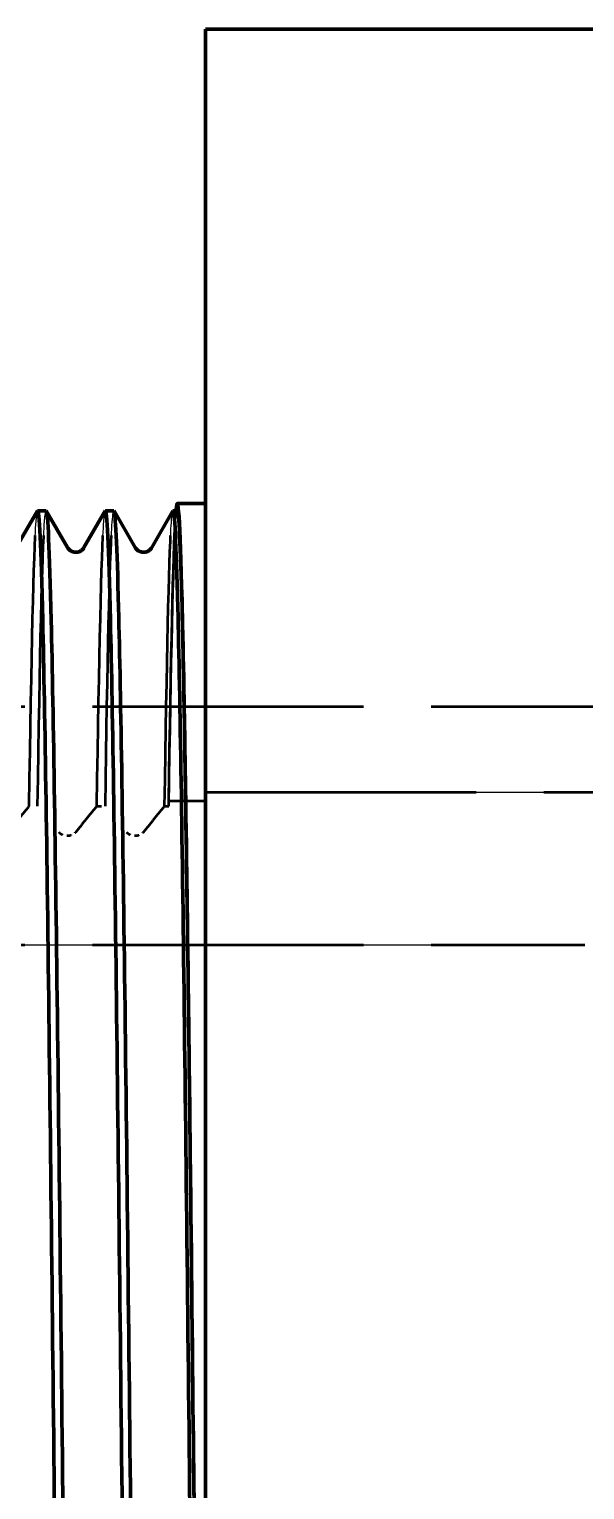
# Model space of a CAD drawing. Header units: millimetres. Extents: x -65 to 65, y -40 to 40.
# Drawn here: x -43.91 to -31.6, y 0.66 to 33 of the extents above; entities that cross this region are included whole.
import ezdxf

# ---------------------------------------------------------------- set-up
doc = ezdxf.new("R2010")
doc.units = ezdxf.units.MM
doc.linetypes.add('Dashed', pattern=[5.7, 4.56, -1.14])
doc.layers.add('Hidden (ISO)', color=7, linetype='Dashed', lineweight=50)
doc.layers.add('Visible (ISO)', color=7, linetype='Continuous', lineweight=70)

# ---------------------------------------------------------------- blocks, each defined once
blk = doc.blocks.new('Ball Screw Nut Assembly_Sheet_VIEW6')
at = {"layer": ''}
for p, q in [((-43.527, 22.334), (-43.058, 21.522)), ((-42.027, 22.334), (-41.558, 21.522)), ((-40.719, 22.338), (-40.625, 22.338))]:
    blk.add_line(p, q, dxfattribs=at)
at = {"layer": '', "ltscale": 1.31579}
for p, q in [((-40, 15.91), (-40.813, 15.91)), ((-40, 16.103), (-24.745, 16.103)), ((-65, 12.728), (-31.595, 12.728))]:
    blk.add_line(p, q, dxfattribs=at)
at = {"layer": ''}
for points, knots in [([(-40.654, 22.337), (-40.609, 22.836), (-40.564, 22.145), (-40.52, 20.353), (-40.471, 18.386), (-40.422, 15.1), (-40.373, 11.086), (-40.324, 7.085), (-40.275, 2.379), (-40.227, -2.196), (-40.178, -6.78), (-40.129, -11.21), (-40.08, -14.697), (-40.053, -16.602), (-40.027, -18.228), (-40, -19.486)], [3.54498, 3.54498, 3.54498, 3.54498, 4.105643, 4.105643, 4.105643, 4.720809, 4.720809, 4.720809, 5.333753, 5.333753, 5.333753, 5.94782, 5.94782, 5.94782, 6.283185, 6.283185, 6.283185, 6.283185]), ([(-40.625, 22.332), (-40.59, 22.327), (-40.555, 21.596), (-40.519, 20.185), (-40.47, 18.219), (-40.421, 14.941), (-40.372, 10.941), (-40.331, 7.618), (-40.291, 3.81), (-40.25, 0)], [102.101761, 102.101761, 102.101761, 102.101761, 102.544433, 102.544433, 102.544433, 103.160705, 103.160705, 103.160705, 103.672558, 103.672558, 103.672558, 103.672558]), ([(-43.058, 21.522), (-43.052, 21.511), (-43.042, 21.496), (-43.011, 21.466), (-42.994, 21.452), (-42.96, 21.435), (-42.945, 21.429), (-42.897, 21.416), (-42.861, 21.415), (-42.799, 21.429), (-42.773, 21.442), (-42.732, 21.47), (-42.719, 21.485), (-42.701, 21.507), (-42.696, 21.515), (-42.692, 21.522)], [0, 0, 0, 0, 0.01897742, 0.01897742, 0.03148174, 0.03148174, 0.03925152, 0.03925152, 0.05445273, 0.05445273, 0.06857096, 0.06857096, 0.08319733, 0.08319733, 0.09491646, 0.09491646, 0.09491646, 0.09491646]), ([(-41.558, 21.522), (-41.552, 21.511), (-41.542, 21.496), (-41.511, 21.466), (-41.494, 21.452), (-41.46, 21.435), (-41.445, 21.429), (-41.397, 21.416), (-41.361, 21.415), (-41.299, 21.429), (-41.273, 21.442), (-41.232, 21.47), (-41.219, 21.485), (-41.201, 21.507), (-41.196, 21.515), (-41.192, 21.522)], [0, 0, 0, 0, 0.01897742, 0.01897742, 0.03148174, 0.03148174, 0.03925152, 0.03925152, 0.05445273, 0.05445273, 0.06857096, 0.06857096, 0.08319733, 0.08319733, 0.09491646, 0.09491646, 0.09491646, 0.09491646])]:
    blk.add_open_spline(points, degree=3, knots=knots, dxfattribs=at)
at = {"layer": '', "ltscale": 1.31579}
for points, knots in [([(-43.906, 15.795), (-43.855, 19.162), (-43.804, 21.408), (-43.754, 22.1), (-43.743, 22.238), (-43.733, 22.314), (-43.723, 22.33)], [88.7499925, 88.7499925, 88.7499925, 88.7499925, 89.3894461, 89.3894461, 89.3894461, 89.5168821, 89.5168821, 89.5168821, 89.5168821]), ([(-43.719, 15.795), (-43.668, 19.162), (-43.617, 21.408), (-43.566, 22.1), (-43.554, 22.258), (-43.543, 22.335), (-43.531, 22.333)], [95.0331778, 95.0331778, 95.0331778, 95.0331778, 95.6726314, 95.6726314, 95.6726314, 95.8185759, 95.8185759, 95.8185759, 95.8185759]), ([(-42.406, 15.795), (-42.355, 19.162), (-42.304, 21.408), (-42.254, 22.1), (-42.243, 22.238), (-42.233, 22.314), (-42.223, 22.33)], [95.0331778, 95.0331778, 95.0331778, 95.0331778, 95.6726314, 95.6726314, 95.6726314, 95.8000674, 95.8000674, 95.8000674, 95.8000674]), ([(-42.219, 15.795), (-42.17, 19.03), (-42.121, 21.234), (-42.072, 22.012), (-42.058, 22.229), (-42.045, 22.335), (-42.031, 22.332)], [101.3163631, 101.3163631, 101.3163631, 101.3163631, 101.9308566, 101.9308566, 101.9308566, 102.1017612, 102.1017612, 102.1017612, 102.1017612]), ([(-40.906, 15.795), (-40.857, 19.03), (-40.808, 21.234), (-40.76, 22.012), (-40.747, 22.205), (-40.735, 22.31), (-40.723, 22.329)], [101.3163631, 101.3163631, 101.3163631, 101.3163631, 101.9308566, 101.9308566, 101.9308566, 102.0832527, 102.0832527, 102.0832527, 102.0832527]), ([(-40.813, 15.91), (-40.764, 19.163), (-40.715, 21.38), (-40.666, 22.168), (-40.662, 22.234), (-40.658, 22.291), (-40.654, 22.337)], [2.8797933, 2.8797933, 2.8797933, 2.8797933, 3.4931751, 3.4931751, 3.4931751, 3.5449803, 3.5449803, 3.5449803, 3.5449803]), ([(-40.813, 15.795), (-40.764, 19.03), (-40.715, 21.234), (-40.666, 22.012), (-40.652, 22.229), (-40.639, 22.335), (-40.625, 22.332)], [101.3163631, 101.3163631, 101.3163631, 101.3163631, 101.9308566, 101.9308566, 101.9308566, 102.1017612, 102.1017612, 102.1017612, 102.1017612])]:
    blk.add_open_spline(points, degree=3, knots=knots, dxfattribs=at)
at = {"layer": '', "ltscale": 1.05225e-08}
blk.add_open_spline([(-43.058, 21.517), (-43.058, 21.517), (-43.058, 21.517), (-43.058, 21.517)], degree=3, dxfattribs=at)
at = {"layer": '', "ltscale": 9.1084e-09}
blk.add_open_spline([(-42.692, 21.518), (-42.692, 21.518), (-42.692, 21.518), (-42.692, 21.518)], degree=3, dxfattribs=at)
at = {"layer": '', "ltscale": 1.04652e-08}
blk.add_open_spline([(-41.558, 21.516), (-41.558, 21.516), (-41.558, 21.516), (-41.558, 21.516)], degree=3, dxfattribs=at)
at = {"layer": '', "ltscale": 9.12425e-09}
blk.add_open_spline([(-41.192, 21.518), (-41.192, 21.518), (-41.192, 21.518), (-41.192, 21.518)], degree=3, dxfattribs=at)
at = {"layer": '', "ltscale": 0.004197}
blk.add_open_spline([(-40.813, 15.795), (-40.813, 15.814), (-40.813, 15.833), (-40.813, 15.872), (-40.813, 15.891), (-40.813, 15.91)], degree=3, knots=[0, 0, 0, 0, 0.00811875, 0.00811875, 0.0162375, 0.0162375, 0.0162375, 0.0162375], dxfattribs=at)
at = {"layer": 'Hidden (ISO)', "ltscale": 1.31579}
for p, q in [((-65, 18), (-30.345, 18)), ((-40, 15.91), (-40.813, 15.91)), ((-40, 16.103), (-24.745, 16.103)), ((-65, 12.728), (-31.595, 12.728))]:
    blk.add_line(p, q, dxfattribs=at)
at = {"layer": 'Hidden (ISO)', "ltscale": 0.006853}
blk.add_line((-42.406, 15.795), (-42.219, 15.795), dxfattribs=at)
at = {"layer": 'Hidden (ISO)', "ltscale": 0.003427}
blk.add_line((-40.906, 15.795), (-40.813, 15.795), dxfattribs=at)
at = {"layer": 'Hidden (ISO)', "ltscale": 1.31579}
for points, knots in [([(-43.906, 15.795), (-43.855, 19.162), (-43.804, 21.408), (-43.754, 22.1), (-43.743, 22.238), (-43.733, 22.314), (-43.723, 22.33)], [88.7499925, 88.7499925, 88.7499925, 88.7499925, 89.3894461, 89.3894461, 89.3894461, 89.5168821, 89.5168821, 89.5168821, 89.5168821]), ([(-43.719, 15.795), (-43.668, 19.162), (-43.617, 21.408), (-43.566, 22.1), (-43.554, 22.258), (-43.543, 22.335), (-43.531, 22.333)], [95.0331778, 95.0331778, 95.0331778, 95.0331778, 95.6726314, 95.6726314, 95.6726314, 95.8185759, 95.8185759, 95.8185759, 95.8185759]), ([(-42.406, 15.795), (-42.355, 19.162), (-42.304, 21.408), (-42.254, 22.1), (-42.243, 22.238), (-42.233, 22.314), (-42.223, 22.33)], [95.0331778, 95.0331778, 95.0331778, 95.0331778, 95.6726314, 95.6726314, 95.6726314, 95.8000674, 95.8000674, 95.8000674, 95.8000674]), ([(-42.219, 15.795), (-42.17, 19.03), (-42.121, 21.234), (-42.072, 22.012), (-42.058, 22.229), (-42.045, 22.335), (-42.031, 22.332)], [101.3163631, 101.3163631, 101.3163631, 101.3163631, 101.9308566, 101.9308566, 101.9308566, 102.1017612, 102.1017612, 102.1017612, 102.1017612]), ([(-40.906, 15.795), (-40.857, 19.03), (-40.808, 21.234), (-40.76, 22.012), (-40.747, 22.205), (-40.735, 22.31), (-40.723, 22.329)], [101.3163631, 101.3163631, 101.3163631, 101.3163631, 101.9308566, 101.9308566, 101.9308566, 102.0832527, 102.0832527, 102.0832527, 102.0832527]), ([(-40.813, 15.91), (-40.764, 19.163), (-40.715, 21.38), (-40.666, 22.168), (-40.662, 22.234), (-40.658, 22.291), (-40.654, 22.337)], [2.8797933, 2.8797933, 2.8797933, 2.8797933, 3.4931751, 3.4931751, 3.4931751, 3.5449803, 3.5449803, 3.5449803, 3.5449803]), ([(-40.813, 15.795), (-40.764, 19.03), (-40.715, 21.234), (-40.666, 22.012), (-40.652, 22.229), (-40.639, 22.335), (-40.625, 22.332)], [101.3163631, 101.3163631, 101.3163631, 101.3163631, 101.9308566, 101.9308566, 101.9308566, 102.1017612, 102.1017612, 102.1017612, 102.1017612]), ([(-44.375, 15.221), (-44.297, 15.317), (-44.219, 15.412), (-44.063, 15.604), (-43.984, 15.699), (-43.906, 15.795)], [0, 0, 0, 0, 0.04687397, 0.04687397, 0.09374794, 0.09374794, 0.09374794, 0.09374794]), ([(-42.875, 15.221), (-42.797, 15.317), (-42.719, 15.412), (-42.563, 15.604), (-42.484, 15.699), (-42.406, 15.795)], [0, 0, 0, 0, 0.04687397, 0.04687397, 0.09374794, 0.09374794, 0.09374794, 0.09374794]), ([(-41.375, 15.221), (-41.297, 15.317), (-41.219, 15.412), (-41.063, 15.604), (-40.984, 15.699), (-40.906, 15.795)], [0, 0, 0, 0, 0.04687397, 0.04687397, 0.09374794, 0.09374794, 0.09374794, 0.09374794])]:
    blk.add_open_spline(points, degree=3, knots=knots, dxfattribs=at)
at = {"layer": 'Hidden (ISO)', "ltscale": 1.05225e-08}
blk.add_open_spline([(-43.058, 21.517), (-43.058, 21.517), (-43.058, 21.517), (-43.058, 21.517)], degree=3, dxfattribs=at)
at = {"layer": 'Hidden (ISO)', "ltscale": 9.1084e-09}
blk.add_open_spline([(-42.692, 21.518), (-42.692, 21.518), (-42.692, 21.518), (-42.692, 21.518)], degree=3, dxfattribs=at)
at = {"layer": 'Hidden (ISO)', "ltscale": 1.04652e-08}
blk.add_open_spline([(-41.558, 21.516), (-41.558, 21.516), (-41.558, 21.516), (-41.558, 21.516)], degree=3, dxfattribs=at)
at = {"layer": 'Hidden (ISO)', "ltscale": 9.12425e-09}
blk.add_open_spline([(-41.192, 21.518), (-41.192, 21.518), (-41.192, 21.518), (-41.192, 21.518)], degree=3, dxfattribs=at)
at = {"layer": 'Hidden (ISO)', "ltscale": 0.004197}
blk.add_open_spline([(-40.813, 15.795), (-40.813, 15.814), (-40.813, 15.833), (-40.813, 15.872), (-40.813, 15.891), (-40.813, 15.91)], degree=3, knots=[0, 0, 0, 0, 0.00811875, 0.00811875, 0.0162375, 0.0162375, 0.0162375, 0.0162375], dxfattribs=at)
at = {"layer": 'Hidden (ISO)', "ltscale": 0.015272}
for points in [[(-43.25, 15.221), (-43.236, 15.204), (-43.217, 15.189), (-43.173, 15.164), (-43.147, 15.155), (-43.093, 15.145), (-43.064, 15.143), (-43.008, 15.148), (-42.981, 15.154), (-42.94, 15.171), (-42.924, 15.179), (-42.897, 15.198), (-42.885, 15.209), (-42.875, 15.221)], [(-41.75, 15.221), (-41.736, 15.204), (-41.717, 15.189), (-41.673, 15.164), (-41.647, 15.155), (-41.593, 15.145), (-41.564, 15.143), (-41.508, 15.148), (-41.481, 15.154), (-41.44, 15.171), (-41.424, 15.179), (-41.397, 15.198), (-41.385, 15.209), (-41.375, 15.221)]]:
    blk.add_open_spline(points, degree=3, knots=[0, 0, 0, 0, 0.00845782, 0.00845782, 0.01691565, 0.01691565, 0.02537347, 0.02537347, 0.0338313, 0.0338313, 0.03964972, 0.03964972, 0.04546814, 0.04546814, 0.04546814, 0.04546814], dxfattribs=at)
at = {"layer": 'Visible (ISO)'}
for p, q in [((-40, 33), (10, 33)), ((-40, 33), (-40, -33)), ((-44.192, 21.522), (-43.723, 22.334)), ((-43.719, 22.338), (-43.531, 22.338)), ((-43.527, 22.334), (-43.058, 21.522)), ((-42.692, 21.522), (-42.223, 22.334)), ((-42.219, 22.338), (-42.031, 22.338)), ((-42.027, 22.334), (-41.558, 21.522)), ((-41.192, 21.522), (-40.723, 22.334)), ((-40.719, 22.338), (-40.625, 22.338)), ((-40, 22.5), (-40.625, 22.5))]:
    blk.add_line(p, q, dxfattribs=at)
for points, knots in [([(-40.654, 22.337), (-40.609, 22.836), (-40.564, 22.145), (-40.52, 20.353), (-40.471, 18.386), (-40.422, 15.1), (-40.373, 11.086), (-40.324, 7.085), (-40.275, 2.379), (-40.227, -2.196), (-40.178, -6.78), (-40.129, -11.21), (-40.08, -14.697), (-40.053, -16.602), (-40.027, -18.228), (-40, -19.486)], [3.54498, 3.54498, 3.54498, 3.54498, 4.105643, 4.105643, 4.105643, 4.720809, 4.720809, 4.720809, 5.333753, 5.333753, 5.333753, 5.94782, 5.94782, 5.94782, 6.283185, 6.283185, 6.283185, 6.283185]), ([(-43.723, 22.33), (-43.684, 22.391), (-43.645, 21.561), (-43.606, 19.909), (-43.557, 17.832), (-43.508, 14.465), (-43.46, 10.412), (-43.411, 6.366), (-43.362, 1.654), (-43.313, -2.881), (-43.264, -7.41), (-43.215, -11.742), (-43.166, -15.107), (-43.117, -18.483), (-43.068, -20.869), (-43.019, -21.835), (-43.003, -22.169), (-42.986, -22.333), (-42.969, -22.331)], [89.516882, 89.516882, 89.516882, 89.516882, 90.005987, 90.005987, 90.005987, 90.621281, 90.621281, 90.621281, 91.235519, 91.235519, 91.235519, 91.848889, 91.848889, 91.848889, 92.464516, 92.464516, 92.464516, 92.676983, 92.676983, 92.676983, 92.676983]), ([(-43.531, 22.333), (-43.494, 22.327), (-43.456, 21.498), (-43.419, 19.909), (-43.37, 17.832), (-43.321, 14.465), (-43.272, 10.412), (-43.223, 6.366), (-43.174, 1.654), (-43.125, -2.881), (-43.077, -7.41), (-43.028, -11.742), (-42.979, -15.107), (-42.93, -18.483), (-42.881, -20.869), (-42.832, -21.835), (-42.814, -22.198), (-42.795, -22.36), (-42.777, -22.327)], [95.818576, 95.818576, 95.818576, 95.818576, 96.289172, 96.289172, 96.289172, 96.904466, 96.904466, 96.904466, 97.518705, 97.518705, 97.518705, 98.132074, 98.132074, 98.132074, 98.747701, 98.747701, 98.747701, 98.978677, 98.978677, 98.978677, 98.978677]), ([(-42.223, 22.33), (-42.184, 22.391), (-42.145, 21.561), (-42.106, 19.909), (-42.057, 17.832), (-42.008, 14.465), (-41.96, 10.412), (-41.911, 6.366), (-41.862, 1.654), (-41.813, -2.881), (-41.764, -7.41), (-41.715, -11.742), (-41.666, -15.107), (-41.617, -18.483), (-41.568, -20.869), (-41.519, -21.835), (-41.503, -22.169), (-41.486, -22.333), (-41.469, -22.331)], [95.800067, 95.800067, 95.800067, 95.800067, 96.289172, 96.289172, 96.289172, 96.904466, 96.904466, 96.904466, 97.518705, 97.518705, 97.518705, 98.132074, 98.132074, 98.132074, 98.747701, 98.747701, 98.747701, 98.960169, 98.960169, 98.960169, 98.960169]), ([(-42.031, 22.332), (-41.996, 22.327), (-41.961, 21.596), (-41.926, 20.185), (-41.877, 18.219), (-41.827, 14.941), (-41.778, 10.941), (-41.73, 6.955), (-41.681, 2.269), (-41.632, -2.279), (-41.583, -6.835), (-41.534, -11.233), (-41.485, -14.684), (-41.459, -16.535), (-41.432, -18.117), (-41.406, -19.345)], [102.101761, 102.101761, 102.101761, 102.101761, 102.544433, 102.544433, 102.544433, 103.160705, 103.160705, 103.160705, 103.77475, 103.77475, 103.77475, 104.389897, 104.389897, 104.389897, 104.719755, 104.719755, 104.719755, 104.719755]), ([(-40.723, 22.329), (-40.686, 22.387), (-40.65, 21.655), (-40.613, 20.185), (-40.564, 18.219), (-40.515, 14.941), (-40.466, 10.941), (-40.417, 6.955), (-40.368, 2.269), (-40.319, -2.279), (-40.27, -6.835), (-40.221, -11.233), (-40.172, -14.684), (-40.146, -16.535), (-40.12, -18.117), (-40.094, -19.345)], [102.083253, 102.083253, 102.083253, 102.083253, 102.544433, 102.544433, 102.544433, 103.160705, 103.160705, 103.160705, 103.77475, 103.77475, 103.77475, 104.389897, 104.389897, 104.389897, 104.719755, 104.719755, 104.719755, 104.719755]), ([(-40.625, 22.332), (-40.59, 22.327), (-40.555, 21.596), (-40.519, 20.185), (-40.47, 18.219), (-40.421, 14.941), (-40.372, 10.941), (-40.331, 7.618), (-40.291, 3.81), (-40.25, 0)], [102.101761, 102.101761, 102.101761, 102.101761, 102.544433, 102.544433, 102.544433, 103.160705, 103.160705, 103.160705, 103.672558, 103.672558, 103.672558, 103.672558]), ([(-43.058, 21.522), (-43.052, 21.511), (-43.042, 21.496), (-43.011, 21.466), (-42.994, 21.452), (-42.96, 21.435), (-42.945, 21.429), (-42.897, 21.416), (-42.861, 21.415), (-42.799, 21.429), (-42.773, 21.442), (-42.732, 21.47), (-42.719, 21.485), (-42.701, 21.507), (-42.696, 21.515), (-42.692, 21.522)], [0, 0, 0, 0, 0.01897742, 0.01897742, 0.03148174, 0.03148174, 0.03925152, 0.03925152, 0.05445273, 0.05445273, 0.06857096, 0.06857096, 0.08319733, 0.08319733, 0.09491646, 0.09491646, 0.09491646, 0.09491646]), ([(-41.558, 21.522), (-41.552, 21.511), (-41.542, 21.496), (-41.511, 21.466), (-41.494, 21.452), (-41.46, 21.435), (-41.445, 21.429), (-41.397, 21.416), (-41.361, 21.415), (-41.299, 21.429), (-41.273, 21.442), (-41.232, 21.47), (-41.219, 21.485), (-41.201, 21.507), (-41.196, 21.515), (-41.192, 21.522)], [0, 0, 0, 0, 0.01897742, 0.01897742, 0.03148174, 0.03148174, 0.03925152, 0.03925152, 0.05445273, 0.05445273, 0.06857096, 0.06857096, 0.08319733, 0.08319733, 0.09491646, 0.09491646, 0.09491646, 0.09491646])]:
    blk.add_open_spline(points, degree=3, knots=knots, dxfattribs=at)

msp = doc.modelspace()

# ---------------------------------------------------------------- block references
msp.add_blockref('Ball Screw Nut Assembly_Sheet_VIEW6', (0, 0))

doc.saveas('drawing.dxf')
